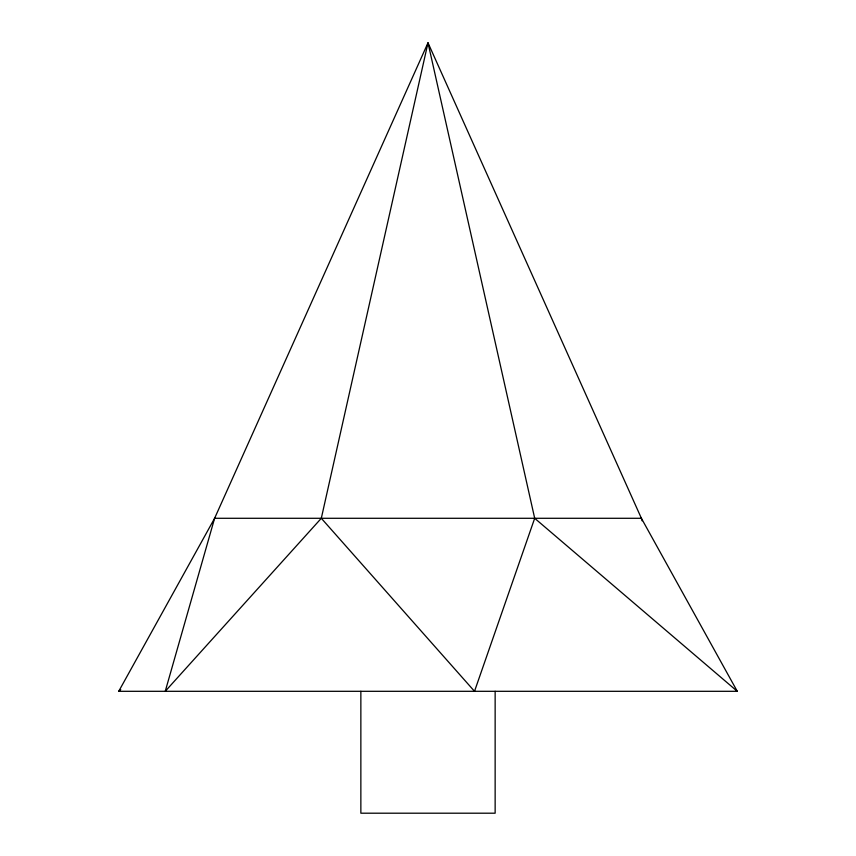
<?xml version="1.0" encoding="UTF-8"?>
<svg xmlns="http://www.w3.org/2000/svg" width="856" height="856" viewBox="0 0 856 856"><rect width="100%" height="100%" fill="white"/><g stroke="black" fill="none" stroke-linecap="round" stroke-linejoin="round"><path stroke-width="1.28" d="M321.31 518.287L428 42.8L641.39 518.287L737.273 691.306L118.727 691.306L214.61 518.287L428 42.8L534.69 518.287L474.513 691.306L321.31 518.287L165.24 691.306L214.61 518.287L641.39 518.287L642.118 520.844M118.727 691.306L120.749 689.572M534.69 518.287L737.273 691.306M495.143 691.306L495.143 813.2L360.858 813.2L360.858 691.306"/></g></svg>
